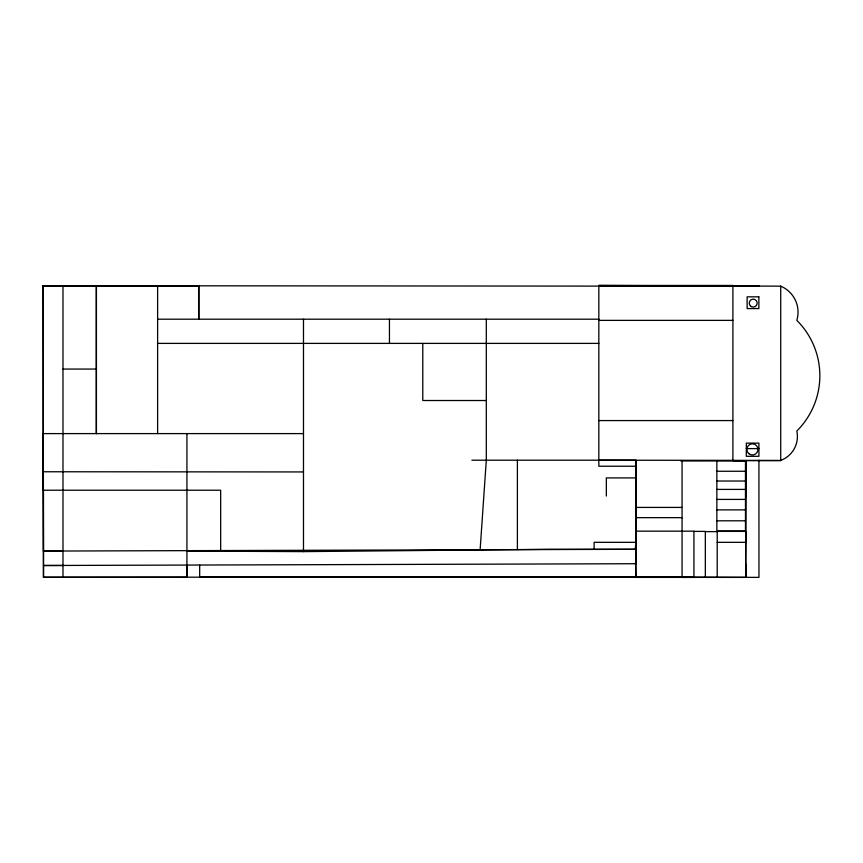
<?xml version="1.0" encoding="UTF-8"?>
<svg xmlns="http://www.w3.org/2000/svg" width="863" height="863" viewBox="0 0 863 863"><rect width="100%" height="100%" fill="white"/><g stroke="black" fill="none" stroke-linecap="round" stroke-linejoin="round"><path stroke-width="1.29" d="M186.926 551.079L303.485 551.619L303.485 319.191M598.836 460.195L780.713 460.411A25.512 25.512 0 0 0 796.819 431.004A77.95 77.95 0 0 0 796.819 320.367A28.177 28.177 0 0 0 780.713 286.16L598.836 285.459L598.836 466.236L635.891 466.236L635.891 577.541M43.441 490.216L43.441 551.079L635.254 549.3L635.891 542.32L635.891 460.411M635.556 562.676L635.891 577.39L745.708 577.39L746.247 460.669M480.162 549.3L486.301 460.195L486.301 319.191M303.485 551.619L548.49 549.3L635.891 549.3L635.934 563.722L43.484 565.502L43.484 577.271L186.926 577.228L186.926 433.604M681.964 577.433L693.928 577.39L693.928 531.155L635.891 531.155M598.836 285.459L732.903 285.459L732.903 460.659L780.713 460.659L780.713 286.16M220.669 551.23L220.669 490.216L43.15 490.216L43.15 285.696L758.857 286.225L747.175 285.707M96.278 285.923L198.792 285.923L198.792 319.191L198.792 285.696M745.524 285.707L758.857 285.696M157.616 319.191L598.836 319.191M598.836 320.367L732.903 320.367M157.616 343.388L598.836 343.388M62.988 369.062L96.429 369.062M486.301 400.518L422.784 400.518L422.784 343.388M598.836 420.572L732.903 420.572M303.485 433.604L43.15 433.604L43.484 565.502L62.988 565.502M746.312 448.609L758.922 448.598L758.911 443.129L746.344 443.129L746.279 456.311L758.922 456.3L758.922 448.598M471.878 460.195L635.891 460.195L635.934 563.722M680.885 460.971L716.862 460.961L716.862 530.982L745.481 530.982L745.47 460.95L746.247 460.95L746.258 495.998M716.862 461.025L745.47 461.015M716.862 471.263L745.481 471.252M43.15 471.759L303.452 471.942M635.891 477.908L606.344 477.908L606.344 496.052M716.862 481.025L745.481 481.025M716.862 489.407L745.481 489.407M716.862 499.407L745.481 499.407M635.891 507.422L682.061 507.422M716.862 509.871L745.481 509.871M635.891 517.66L682.428 517.66M716.862 520.81L745.481 520.81M693.928 531.392L705.33 531.392L705.33 577.39M745.891 542.6L745.708 531.392L717.207 531.392L717.207 577.39M705.33 531.619L717.207 531.619M635.891 542.32L594.122 542.32L594.122 549.3M717.207 542.32L745.708 542.32M43.441 551.079L62.988 551.079M186.893 565.071L186.893 577.228M688.954 576.915L199.687 577.207L639.623 577.002M662.698 576.915L43.484 577.271L43.15 285.696L198.792 285.923L157.616 285.696L157.616 433.604M43.15 285.696L96.429 285.923L96.429 433.604M745.632 577.196L745.708 531.392M758.922 460.195L758.965 577.39L635.945 576.937M745.697 563.927L745.708 577.39M199.677 565.2L199.687 577.207M682.061 460.411L682.061 577.39M517.39 460.195L517.39 549.591M389.45 319.191L389.45 343.388M96.278 285.696L96.278 433.604M62.988 285.696L62.988 577.271M758.857 296.84L747.121 296.84L747.131 308.576L758.868 308.566L758.857 296.84M748.879 453.711A5.588 5.588 0 0 0 757.919 450.27A5.588 5.588 0 0 0 750.422 444.165A5.588 5.588 0 0 0 748.879 453.711M750.443 305.923A3.959 3.959 0 0 0 757.045 304.078A3.959 3.959 0 0 0 752.148 299.288A3.959 3.959 0 0 0 750.443 305.923"/></g></svg>
